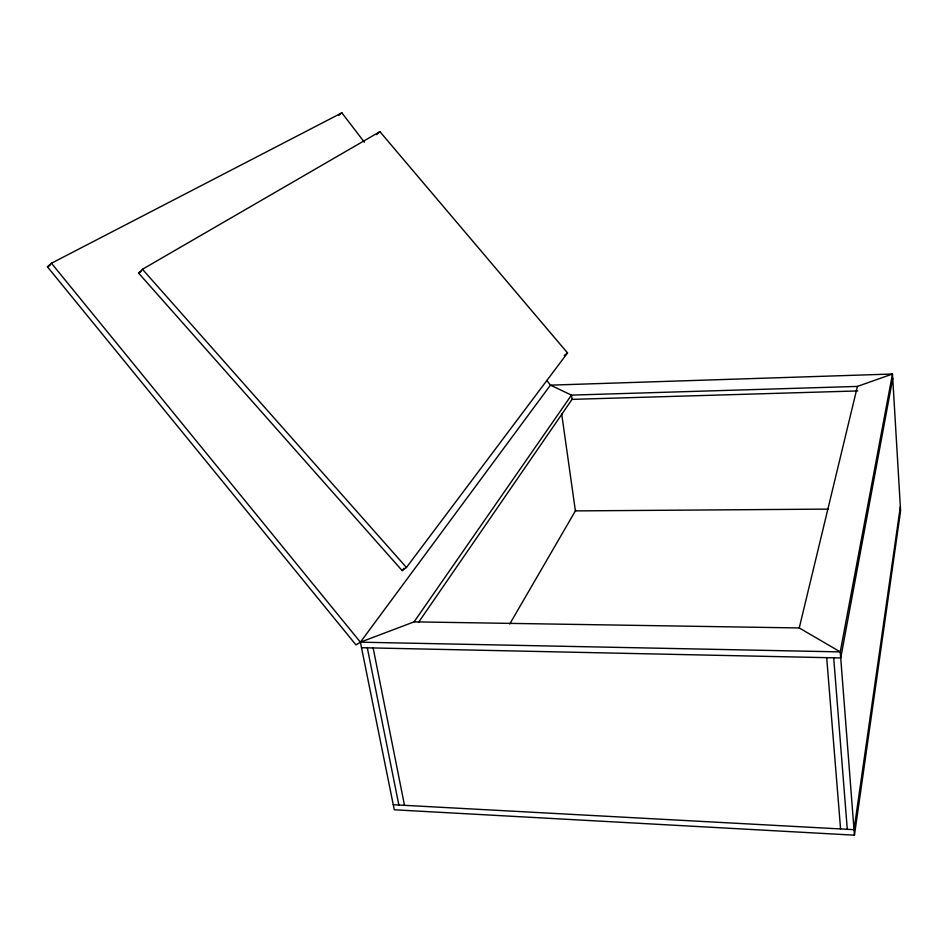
<?xml version="1.0" encoding="UTF-8"?>
<svg xmlns="http://www.w3.org/2000/svg" width="948" height="948" viewBox="0 0 948 948"><rect width="100%" height="100%" fill="white"/><g stroke="black" fill="none" stroke-linecap="round" stroke-linejoin="round"><path stroke-width="1.42" d="M51.453 263.236L360.394 642.175L394.285 809.793L854.444 835.176L900.6 510.794L892.471 374.01L550.433 385.149L360.394 642.175L355.974 644.889L47.4 266.791L51.453 263.236L341.861 112.824L364.328 142.164M900.351 506.623L854.018 829.666L393.266 804.722M892.732 378.465L840.722 657.959L361.508 647.697M799.247 627.955L414.086 621.864L360.394 642.175L840.248 651.892L799.247 627.955L857.419 386.417L892.471 374.01L840.248 651.892L854.444 835.176M509.763 623.974L575.744 510.308M418.471 622.457L572.047 399.369L571.454 395.115L550.433 385.149L546.83 380.444M414.086 621.864L571.454 395.115L857.419 386.417M406.443 567.496L567.532 352.952L379.911 131.654L142.461 269.268L138.55 273.048L402.177 570.625L406.443 567.496L142.461 269.268M402.177 570.625L403.955 568.255M376.759 134.592L379.911 131.654M338.661 115.49L341.861 112.824M564.202 355.524L567.532 352.952M138.55 273.048L141.098 271.566M47.4 266.791L50.019 265.428M572.047 399.369L857.727 390.931M828.457 509.112L575.4 510.901L561.714 414.122M367.314 647.828L398.871 805.03M373.145 647.946L404.5 805.338M826.692 657.663L840.58 828.931M833.695 657.817L847.287 829.299"/></g></svg>
